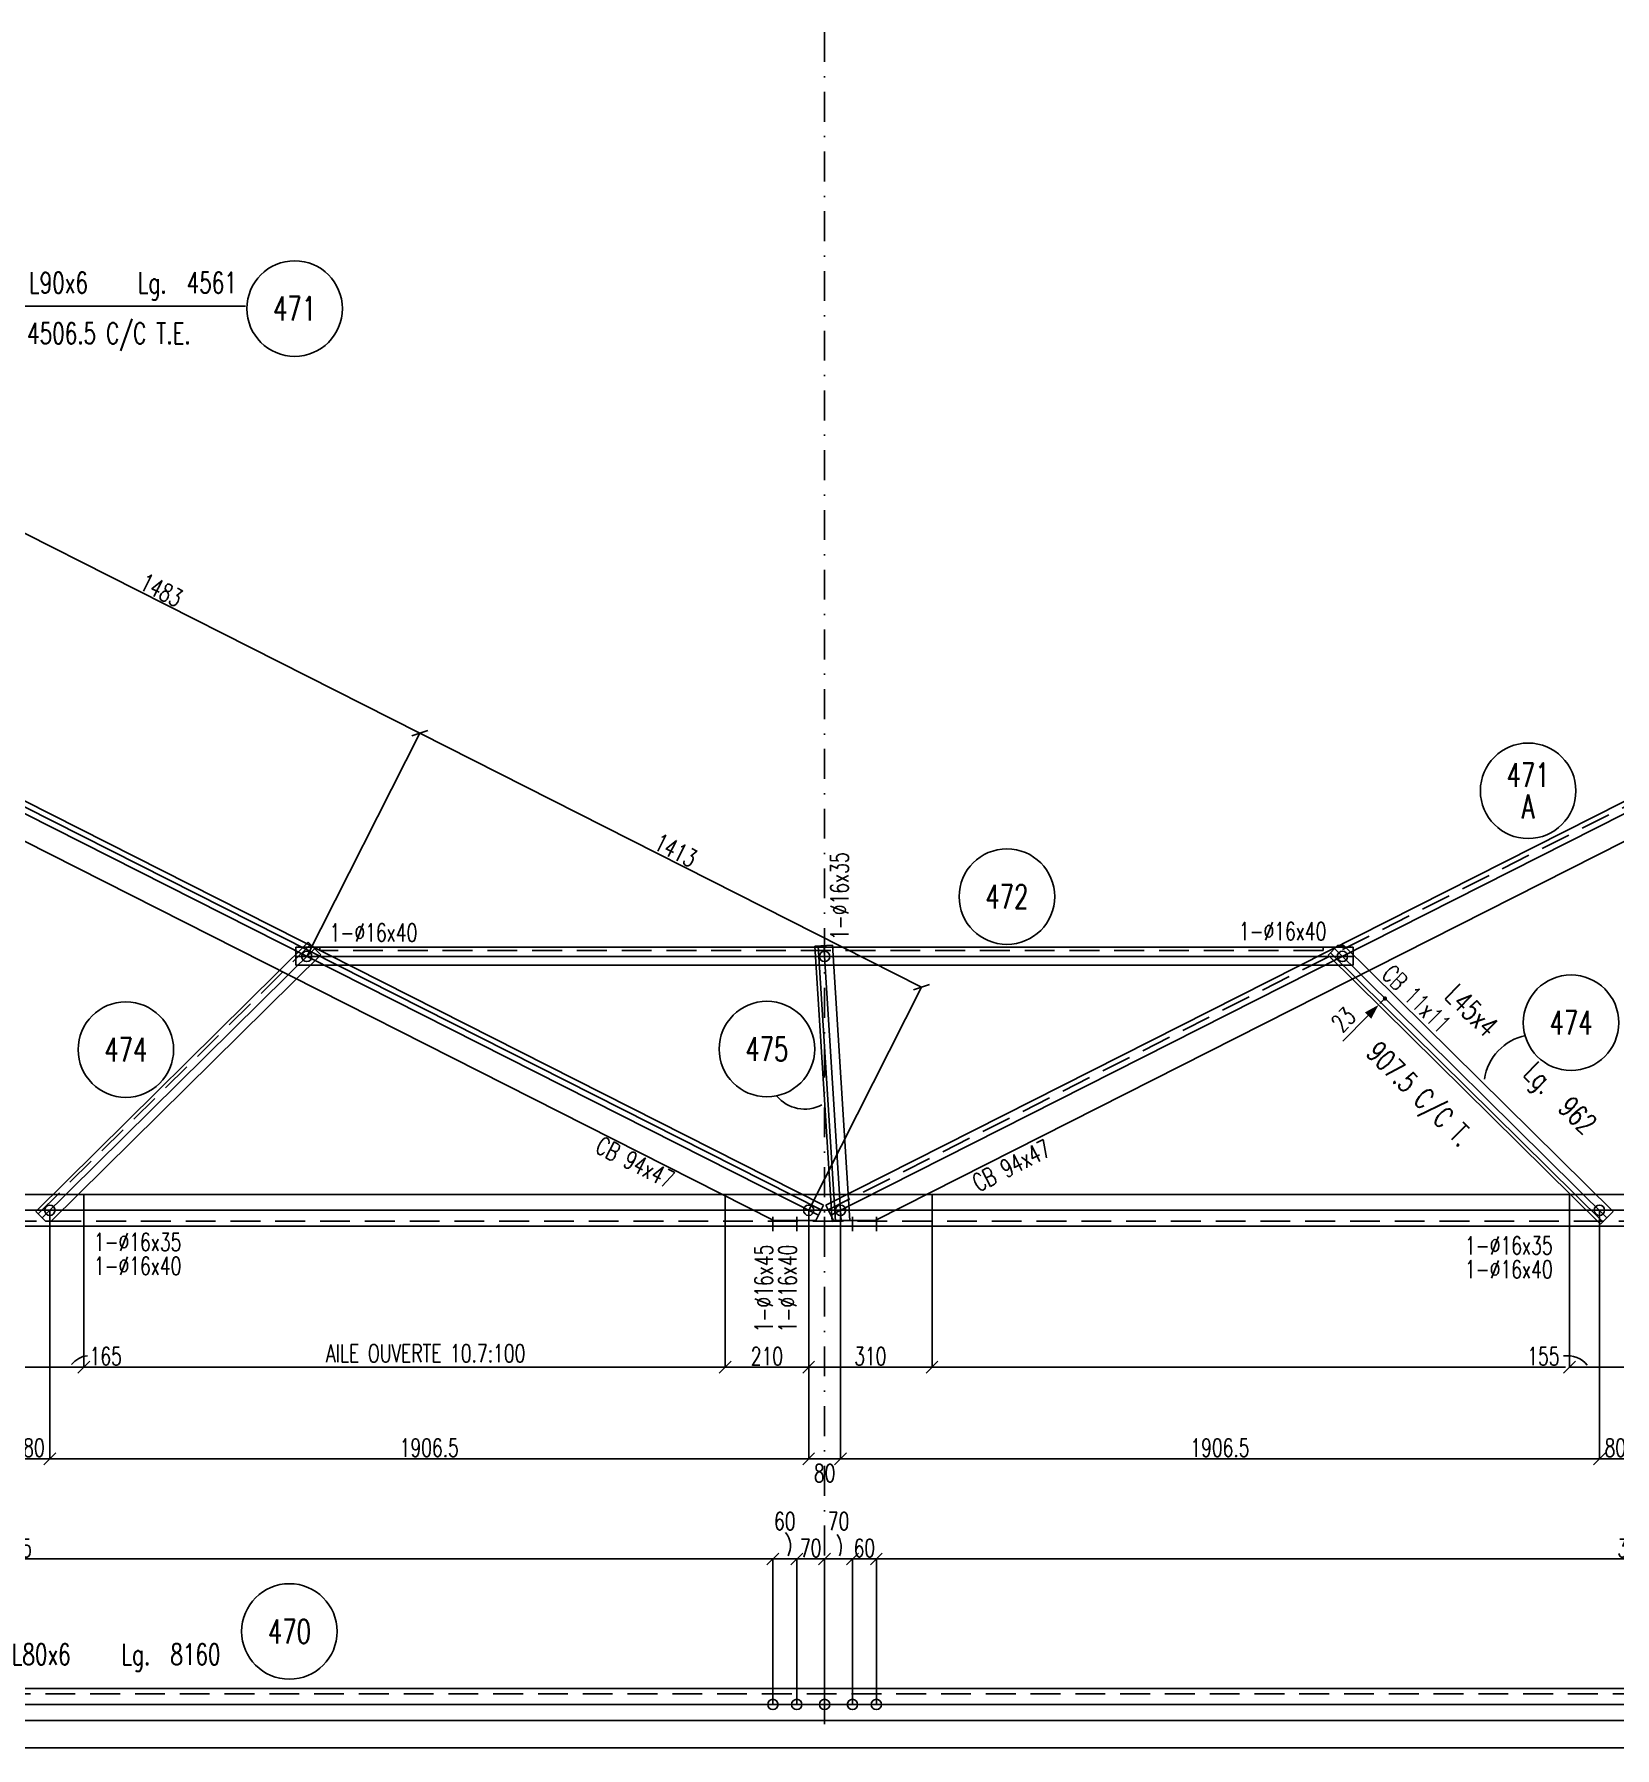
# Model space of a CAD drawing. Header units: feet. Extents: x 232669 to 244882, y -102166 to -93556.
# Drawn here: x 234920 to 238891, y -102166 to -97861 of the extents above; entities that cross this region are included whole.
import ezdxf
from ezdxf.enums import TextEntityAlignment as Align

# ---------------------------------------------------------------- set-up
doc = ezdxf.new("R2010")
doc.units = ezdxf.units.FT
doc.header["$LTSCALE"] = 150
doc.header["$MEASUREMENT"] = 0
doc.linetypes.add('DASHDOT', pattern=[1, 0.5, -0.25, 0, -0.25])
doc.linetypes.add('DASHED', pattern=[0.75, 0.5, -0.25])
doc.layers.get('0').update_dxf_attribs({"linetype": 'CONTINUOUS'})
for name, color, linetype in [('ASSI', 6, 'CONTINUOUS'), ('BOLLINI_1', 7, 'CONTINUOUS'), ('BOLLINI_5', 7, 'CONTINUOUS'), ('FORI', 2, 'CONTINUOUS'), ('LINEA_ANG', 2, 'CONTINUOUS'), ('LS', 7, 'CONTINUOUS'), ('MZ', 6, 'DASHDOT'), ('QT_MAL', 7, 'CONTINUOUS'), ('QT_MPR', 7, 'CONTINUOUS'), ('TRAT-Y', 7, 'DASHED')]:
    doc.layers.add(name, color=color, linetype=linetype)
doc.styles.add('QUOTE', font='ROMANS8.SHX', dxfattribs={"width": 0.7})
doc.styles.add('RQL', font='ROMANS8.SHX', dxfattribs={"width": 0.7})
doc.styles.add('RS', font='ROMANS8.shx', dxfattribs={"width": 0.7})
doc.styles.get("Standard").update_dxf_attribs({"font": 'ROMANS8.SHX', "width": 0.7})
doc.dimstyles.new('FRECCE1', dxfattribs={"dimtxt": 45, "dimasz": 5, "dimexe": 0, "dimexo": 0, "dimgap": 1, "dimtad": 1, "dimzin": 0, "dimdsep": 46, "dimtxsty": 'RS', "dimblk1": 'QUOTP', "dimblk2": 'QUOTF', "dimsah": 1, "dimcen": 0, "dimclrd": 2, "dimclre": 2, "dimclrt": 7, "dimadec": 0, "dimazin": 0, "dimtfac": 1, "dimtix": 1, "dimtmove": 2, "dimatfit": 3, "dimldrblk": 'QUOTP', "dimfxl": 1, "dimtolj": 1, "dimtzin": 0, "dimarcsym": 0})
doc.dimstyles.new('TRATTO', dxfattribs={"dimscale": 0, "dimtxt": 45, "dimasz": 30, "dimexe": 0, "dimexo": 0, "dimgap": 5, "dimtad": 1, "dimrnd": 0.5, "dimdsep": 46, "dimtxsty": 'RS', "dimblk1": 'OBLIQUE', "dimblk2": 'OBLIQUE', "dimsah": 1, "dimcen": 0.09, "dimclrd": 2, "dimclre": 2, "dimclrt": 7, "dimadec": 0, "dimazin": 0, "dimtfac": 1, "dimtix": 1, "dimtmove": 2, "dimatfit": 3, "dimfxl": 1, "dimtolj": 1, "dimtzin": 0, "dimarcsym": 0})

# ---------------------------------------------------------------- blocks, each defined once
blk = doc.blocks.new('ASSE98')
blk.add_line((0, 0), (1, 0))
at = {"color": 7, "style": 'QUOTE', "width": 0.5, "flags": 1}
for tag, p in [('TI', (1.38308, 6.82731)), ('DI_S', (1.38308, 6.42178)), ('D_S', (1.38308, 6.02092)), ('E_S', (1.38308, 5.68065)), ('NFORI', (1.36454, 5.29792)), ('ALAR', (1.36349, 4.93246)), ('FAM', (1.3775, 4.54645)), ('ALA', (1.38308, 4.19257)), ('DISP2', (1.38308, 3.84971)), ('DISP1', (1.38308, 3.50686)), ('PINZAF', (1.38308, 3.164)), ('PINZAI', (1.38308, 2.82114)), ('TRP', (1.38308, 2.47829)), ('NP', (1.38308, 2.13543)), ('SV', (1.38308, 1.79257)), ('PESO', (1.38308, 1.44971)), ('QUA', (1.38308, 1.10686)), ('LUN', (1.38308, 0.764)), ('PROF', (1.38308, 0.42114)), ('POS', (1.38308, 0.07829))]:
    blk.add_attdef(tag, p, '', height=0.2, dxfattribs=at)
at = {"color": 7, "flags": 1}
for tag, p in [('LAV1', (3.07431, 6.82847)), ('LAV2', (3.07431, 6.49513)), ('LAV3', (3.07431, 6.1618)), ('LAV4', (3.07431, 5.82847)), ('LAV5', (3.07431, 5.49513)), ('LAV6', (3.07431, 5.1618)), ('LAV7', (3.07431, 4.82847)), ('LAV8', (3.07431, 4.49513)), ('LAV9', (3.07431, 4.1618)), ('LAV10', (3.07431, 3.82847))]:
    blk.add_attdef(tag, p, '', height=0.2, dxfattribs=at)
blk = doc.blocks.new('16')
blk.add_circle((0, 0), 1)
blk = doc.blocks.new('_OBLIQUE')
at = {"color": 0, "linetype": 'ByBlock'}
blk.add_line((-0.5, -0.5), (0.5, 0.5), dxfattribs=at)
blk = doc.blocks.new('*D47')
at = {"layer": 'QT_MPR', "color": 2, "lineweight": -2, "transparency": 16777216}
for p, q in [((235604.9, -100178), (235888.6, -99617.1)), ((237149.5, -100255.1), (235888.6, -99617.1)), ((236865.7, -100815.9), (237149.5, -100255.1))]:
    blk.add_line(p, q, dxfattribs=at)
at = {"layer": 'QT_MPR', "color": 2, "lineweight": -2, "transparency": 16777216, "xscale": 30, "yscale": 30, "zscale": 30}
for p, rotation in [((235888.6, -99617.1), 153.1612435755118), ((237149.5, -100255.1), 333.1612435755118)]:
    blk.add_blockref('_OBLIQUE', p, dxfattribs=dict(at, rotation=rotation))
at = {"layer": 'QT_MPR', "color": 7, "transparency": 16777216, "insert": (236531.5, -99911.5), "char_height": 45, "attachment_point": 5, "rotation": 333.1612, "style": 'RS'}
blk.add_mtext('\\A1;1413', dxfattribs=at)
blk = doc.blocks.new('*D48')
at = {"layer": 'QT_MPR', "color": 2, "lineweight": -2, "transparency": 16777216}
for p, q in [((234281.5, -99508.4), (234565.3, -98947.5)), ((235888.6, -99617.1), (234565.3, -98947.5)), ((235604.9, -100178), (235888.6, -99617.1))]:
    blk.add_line(p, q, dxfattribs=at)
at = {"layer": 'QT_MPR', "color": 2, "lineweight": -2, "transparency": 16777216, "xscale": 30, "yscale": 30, "zscale": 30}
for p, rotation in [((234565.3, -98947.5), 153.1612435755118), ((235888.6, -99617.1), 333.1612435755118)]:
    blk.add_blockref('_OBLIQUE', p, dxfattribs=dict(at, rotation=rotation))
at = {"layer": 'QT_MPR', "color": 7, "transparency": 16777216, "insert": (235239.4, -99257.8), "char_height": 45, "attachment_point": 5, "rotation": 333.1612, "style": 'RS'}
blk.add_mtext('\\A1;1483', dxfattribs=at)
blk = doc.blocks.new('xxx')
blk.add_circle((0, 0), 8)
at = {"color": 3, "style": 'RQL', "width": 0.7}
blk.add_attdef('POS', text='', height=4, dxfattribs=at).set_placement((0, 0), align=Align.MIDDLE)
at = {"style": 'RQL', "width": 0.7, "flags": 1}
for tag, p in [('POS1', (-0.39, -5.42)), ('TIPO', (-0.39, -8.66))]:
    blk.add_attdef(tag, p, '', height=2, dxfattribs=at)
blk = doc.blocks.new('*D14')
at = {"layer": 'QT_MPR', "color": 2, "lineweight": -2, "transparency": 16777216}
for p, q in [((234879.2, -100815.9), (234879.2, -101440)), ((234959.2, -100815.9), (234959.2, -101440)), ((234879.2, -101440), (234959.2, -101440))]:
    blk.add_line(p, q, dxfattribs=at)
at = {"layer": 'QT_MPR', "color": 2, "lineweight": -2, "transparency": 16777216, "xscale": 30, "yscale": 30, "zscale": 30, "rotation": 180}
blk.add_blockref('_OBLIQUE', (234879.2, -101440), dxfattribs=at)
at = {"layer": 'QT_MPR', "color": 2, "lineweight": -2, "transparency": 16777216, "xscale": 30, "yscale": 30, "zscale": 30}
blk.add_blockref('_OBLIQUE', (234959.2, -101440), dxfattribs=at)
at = {"layer": 'QT_MPR', "color": 7, "transparency": 16777216, "insert": (234919.2, -101412.5), "char_height": 45, "attachment_point": 5, "style": 'RS'}
blk.add_mtext('\\A1;80', dxfattribs=at)
blk = doc.blocks.new('*D20')
at = {"layer": 'QT_MPR', "color": 2, "lineweight": -2, "transparency": 16777216}
for p, q in [((234959.2, -100815.9), (234959.2, -101440)), ((236865.7, -100815.9), (236865.7, -101440)), ((234959.2, -101440), (236865.7, -101440))]:
    blk.add_line(p, q, dxfattribs=at)
at = {"layer": 'QT_MPR', "color": 2, "lineweight": -2, "transparency": 16777216, "xscale": 30, "yscale": 30, "zscale": 30, "rotation": 180}
blk.add_blockref('_OBLIQUE', (234959.2, -101440), dxfattribs=at)
at = {"layer": 'QT_MPR', "color": 2, "lineweight": -2, "transparency": 16777216, "xscale": 30, "yscale": 30, "zscale": 30}
blk.add_blockref('_OBLIQUE', (236865.7, -101440), dxfattribs=at)
at = {"layer": 'QT_MPR', "color": 7, "transparency": 16777216, "insert": (235912.4, -101412.5), "char_height": 45, "attachment_point": 5, "style": 'RS'}
blk.add_mtext('\\A1;1906.5', dxfattribs=at)
blk = doc.blocks.new('*D25')
at = {"layer": 'QT_MPR', "color": 2, "lineweight": -2, "transparency": 16777216}
for p, q in [((236865.7, -100815.9), (236865.7, -101440)), ((236945.7, -100815.9), (236945.7, -101440)), ((236865.7, -101440), (236945.7, -101440))]:
    blk.add_line(p, q, dxfattribs=at)
at = {"layer": 'QT_MPR', "color": 2, "lineweight": -2, "transparency": 16777216, "xscale": 30, "yscale": 30, "zscale": 30, "rotation": 180}
blk.add_blockref('_OBLIQUE', (236865.7, -101440), dxfattribs=at)
at = {"layer": 'QT_MPR', "color": 2, "lineweight": -2, "transparency": 16777216, "xscale": 30, "yscale": 30, "zscale": 30}
blk.add_blockref('_OBLIQUE', (236945.7, -101440), dxfattribs=at)
at = {"layer": 'QT_MPR', "color": 7, "transparency": 16777216, "insert": (236905.7, -101476.2), "char_height": 45, "attachment_point": 5, "style": 'RS'}
blk.add_mtext('\\A1;80', dxfattribs=at)
blk = doc.blocks.new('*D30')
at = {"layer": 'QT_MPR', "color": 2, "lineweight": -2, "transparency": 16777216}
for p, q in [((236945.7, -100815.9), (236945.7, -101440)), ((238852.2, -100815.9), (238852.2, -101440)), ((236945.7, -101440), (238852.2, -101440))]:
    blk.add_line(p, q, dxfattribs=at)
at = {"layer": 'QT_MPR', "color": 2, "lineweight": -2, "transparency": 16777216, "xscale": 30, "yscale": 30, "zscale": 30, "rotation": 180}
blk.add_blockref('_OBLIQUE', (236945.7, -101440), dxfattribs=at)
at = {"layer": 'QT_MPR', "color": 2, "lineweight": -2, "transparency": 16777216, "xscale": 30, "yscale": 30, "zscale": 30}
blk.add_blockref('_OBLIQUE', (238852.2, -101440), dxfattribs=at)
at = {"layer": 'QT_MPR', "color": 7, "transparency": 16777216, "insert": (237898.9, -101412.5), "char_height": 45, "attachment_point": 5, "style": 'RS'}
blk.add_mtext('\\A1;1906.5', dxfattribs=at)
blk = doc.blocks.new('*D15')
at = {"layer": 'QT_MPR', "color": 2, "lineweight": -2, "transparency": 16777216}
for p, q in [((238852.2, -100815.9), (238852.2, -101440)), ((238932.2, -100815.9), (238932.2, -101440)), ((238852.2, -101440), (238932.2, -101440))]:
    blk.add_line(p, q, dxfattribs=at)
at = {"layer": 'QT_MPR', "color": 2, "lineweight": -2, "transparency": 16777216, "xscale": 30, "yscale": 30, "zscale": 30, "rotation": 180}
blk.add_blockref('_OBLIQUE', (238852.2, -101440), dxfattribs=at)
at = {"layer": 'QT_MPR', "color": 2, "lineweight": -2, "transparency": 16777216, "xscale": 30, "yscale": 30, "zscale": 30}
blk.add_blockref('_OBLIQUE', (238932.2, -101440), dxfattribs=at)
at = {"layer": 'QT_MPR', "color": 7, "transparency": 16777216, "insert": (238892.2, -101412.5), "char_height": 45, "attachment_point": 5, "style": 'RS'}
blk.add_mtext('\\A1;80', dxfattribs=at)
blk = doc.blocks.new('*D59')
at = {"layer": 'LS', "color": 2, "lineweight": -2, "transparency": 16777216}
for p, q in [((235044.4, -100775.9), (235044.4, -101210.1)), ((234879.2, -100815.9), (234879.2, -101210.1)), ((234879.2, -101210.1), (235044.4, -101210.1))]:
    blk.add_line(p, q, dxfattribs=at)
at = {"layer": 'LS', "color": 2, "lineweight": -2, "transparency": 16777216, "xscale": 30, "yscale": 30, "zscale": 30, "rotation": 180}
blk.add_blockref('_OBLIQUE', (234879.2, -101210.1), dxfattribs=at)
at = {"layer": 'LS', "color": 2, "lineweight": -2, "transparency": 16777216, "xscale": 30, "yscale": 30, "zscale": 30}
blk.add_blockref('_OBLIQUE', (235044.4, -101210.1), dxfattribs=at)
at = {"layer": 'LS', "color": 7, "transparency": 16777216, "insert": (235099.6, -101182.6), "char_height": 45, "attachment_point": 5, "style": 'RS'}
blk.add_mtext('\\A1;165', dxfattribs=at)
blk = doc.blocks.new('*D32')
at = {"layer": 'QT_MPR', "color": 2, "lineweight": -2, "transparency": 16777216}
for p, q in [((232904, -102047.5), (232904, -101692)), ((232904, -101692), (236775.7, -101692)), ((236775.7, -102057.5), (236775.7, -101692))]:
    blk.add_line(p, q, dxfattribs=at)
at = {"layer": 'QT_MPR', "color": 2, "lineweight": -2, "transparency": 16777216, "xscale": 30, "yscale": 30, "zscale": 30, "rotation": 180}
blk.add_blockref('_OBLIQUE', (232904, -101692), dxfattribs=at)
at = {"layer": 'QT_MPR', "color": 2, "lineweight": -2, "transparency": 16777216, "xscale": 30, "yscale": 30, "zscale": 30}
blk.add_blockref('_OBLIQUE', (236775.7, -101692), dxfattribs=at)
at = {"layer": 'QT_MPR', "color": 7, "transparency": 16777216, "insert": (234839.9, -101664.5), "char_height": 45, "attachment_point": 5, "style": 'RS'}
blk.add_mtext('\\A1;3871.5', dxfattribs=at)
blk = doc.blocks.new('*D16')
at = {"layer": 'QT_MPR', "color": 2, "lineweight": -2, "transparency": 16777216}
for p, q in [((236775.7, -102057.5), (236775.7, -101692)), ((236775.7, -101692), (236835.7, -101692)), ((236835.7, -102057.5), (236835.7, -101692))]:
    blk.add_line(p, q, dxfattribs=at)
at = {"layer": 'QT_MPR', "color": 2, "lineweight": -2, "transparency": 16777216, "xscale": 30, "yscale": 30, "zscale": 30, "rotation": 180}
blk.add_blockref('_OBLIQUE', (236775.7, -101692), dxfattribs=at)
at = {"layer": 'QT_MPR', "color": 2, "lineweight": -2, "transparency": 16777216, "xscale": 30, "yscale": 30, "zscale": 30}
blk.add_blockref('_OBLIQUE', (236835.7, -101692), dxfattribs=at)
at = {"layer": 'QT_MPR', "color": 7, "transparency": 16777216, "insert": (236805.7, -101597), "char_height": 45, "attachment_point": 5, "style": 'RS'}
blk.add_mtext('\\A1;60', dxfattribs=at)
blk = doc.blocks.new('*D22')
at = {"layer": 'QT_MPR', "color": 2, "lineweight": -2, "transparency": 16777216}
for p, q in [((236835.7, -102057.5), (236835.7, -101692)), ((236835.7, -101692), (236905.7, -101692)), ((236905.7, -102057.5), (236905.7, -101692))]:
    blk.add_line(p, q, dxfattribs=at)
at = {"layer": 'QT_MPR', "color": 2, "lineweight": -2, "transparency": 16777216, "xscale": 30, "yscale": 30, "zscale": 30, "rotation": 180}
blk.add_blockref('_OBLIQUE', (236835.7, -101692), dxfattribs=at)
at = {"layer": 'QT_MPR', "color": 2, "lineweight": -2, "transparency": 16777216, "xscale": 30, "yscale": 30, "zscale": 30}
blk.add_blockref('_OBLIQUE', (236905.7, -101692), dxfattribs=at)
at = {"layer": 'QT_MPR', "color": 7, "transparency": 16777216, "insert": (236870.7, -101664.5), "char_height": 45, "attachment_point": 5, "style": 'RS'}
blk.add_mtext('\\A1;70', dxfattribs=at)
blk = doc.blocks.new('*D28')
at = {"layer": 'QT_MPR', "color": 2, "lineweight": -2, "transparency": 16777216}
for p, q in [((236905.7, -102057.5), (236905.7, -101692)), ((236905.7, -101692), (236975.7, -101692)), ((236975.7, -102057.5), (236975.7, -101692))]:
    blk.add_line(p, q, dxfattribs=at)
at = {"layer": 'QT_MPR', "color": 2, "lineweight": -2, "transparency": 16777216, "xscale": 30, "yscale": 30, "zscale": 30, "rotation": 180}
blk.add_blockref('_OBLIQUE', (236905.7, -101692), dxfattribs=at)
at = {"layer": 'QT_MPR', "color": 2, "lineweight": -2, "transparency": 16777216, "xscale": 30, "yscale": 30, "zscale": 30}
blk.add_blockref('_OBLIQUE', (236975.7, -101692), dxfattribs=at)
at = {"layer": 'QT_MPR', "color": 7, "transparency": 16777216, "insert": (236940.7, -101597), "char_height": 45, "attachment_point": 5, "style": 'RS'}
blk.add_mtext('\\A1;70', dxfattribs=at)
blk = doc.blocks.new('*D33')
at = {"layer": 'QT_MPR', "color": 2, "lineweight": -2, "transparency": 16777216}
for p, q in [((236975.7, -102057.5), (236975.7, -101692)), ((236975.7, -101692), (237035.7, -101692)), ((237035.7, -102057.5), (237035.7, -101692))]:
    blk.add_line(p, q, dxfattribs=at)
at = {"layer": 'QT_MPR', "color": 2, "lineweight": -2, "transparency": 16777216, "xscale": 30, "yscale": 30, "zscale": 30, "rotation": 180}
blk.add_blockref('_OBLIQUE', (236975.7, -101692), dxfattribs=at)
at = {"layer": 'QT_MPR', "color": 2, "lineweight": -2, "transparency": 16777216, "xscale": 30, "yscale": 30, "zscale": 30}
blk.add_blockref('_OBLIQUE', (237035.7, -101692), dxfattribs=at)
at = {"layer": 'QT_MPR', "color": 7, "transparency": 16777216, "insert": (237005.7, -101664.5), "char_height": 45, "attachment_point": 5, "style": 'RS'}
blk.add_mtext('\\A1;60', dxfattribs=at)
blk = doc.blocks.new('*D17')
at = {"layer": 'QT_MPR', "color": 2, "lineweight": -2, "transparency": 16777216}
for p, q in [((237035.7, -102057.5), (237035.7, -101692)), ((237035.7, -101692), (240907.3, -101692)), ((240907.3, -102047.5), (240907.3, -101692))]:
    blk.add_line(p, q, dxfattribs=at)
at = {"layer": 'QT_MPR', "color": 2, "lineweight": -2, "transparency": 16777216, "xscale": 30, "yscale": 30, "zscale": 30, "rotation": 180}
blk.add_blockref('_OBLIQUE', (237035.7, -101692), dxfattribs=at)
at = {"layer": 'QT_MPR', "color": 2, "lineweight": -2, "transparency": 16777216, "xscale": 30, "yscale": 30, "zscale": 30}
blk.add_blockref('_OBLIQUE', (240907.3, -101692), dxfattribs=at)
at = {"layer": 'QT_MPR', "color": 7, "transparency": 16777216, "insert": (238971.5, -101664.5), "char_height": 45, "attachment_point": 5, "style": 'RS'}
blk.add_mtext('\\A1;3871.5', dxfattribs=at)
blk = doc.blocks.new('*D60')
at = {"layer": 'LS', "color": 2, "lineweight": -2, "transparency": 16777216}
for p, q in [((237175.6, -100775.9), (237175.6, -101210.1)), ((236865.7, -100815.9), (236865.7, -101210.1)), ((236865.7, -101210.1), (237175.6, -101210.1))]:
    blk.add_line(p, q, dxfattribs=at)
at = {"layer": 'LS', "color": 2, "lineweight": -2, "transparency": 16777216, "xscale": 30, "yscale": 30, "zscale": 30, "rotation": 180}
blk.add_blockref('_OBLIQUE', (236865.7, -101210.1), dxfattribs=at)
at = {"layer": 'LS', "color": 2, "lineweight": -2, "transparency": 16777216, "xscale": 30, "yscale": 30, "zscale": 30}
blk.add_blockref('_OBLIQUE', (237175.6, -101210.1), dxfattribs=at)
at = {"layer": 'LS', "color": 7, "transparency": 16777216, "insert": (237020.6, -101182.6), "char_height": 45, "attachment_point": 5, "style": 'RS'}
blk.add_mtext('\\A1;310', dxfattribs=at)
blk = doc.blocks.new('*D62')
at = {"layer": 'LS', "color": 2, "lineweight": -2, "transparency": 16777216}
for p, q in [((238777, -100775.9), (238777, -101210.1)), ((238932.2, -100815.9), (238932.2, -101210.1)), ((238932.2, -101210.1), (238777, -101210.1))]:
    blk.add_line(p, q, dxfattribs=at)
at = {"layer": 'LS', "color": 2, "lineweight": -2, "transparency": 16777216, "xscale": 30, "yscale": 30, "zscale": 30, "rotation": 180}
blk.add_blockref('_OBLIQUE', (238777, -101210.1), dxfattribs=at)
at = {"layer": 'LS', "color": 2, "lineweight": -2, "transparency": 16777216, "xscale": 30, "yscale": 30, "zscale": 30}
blk.add_blockref('_OBLIQUE', (238932.2, -101210.1), dxfattribs=at)
at = {"layer": 'LS', "color": 7, "transparency": 16777216, "insert": (238711.7, -101182.6), "char_height": 45, "attachment_point": 5, "style": 'RS'}
blk.add_mtext('\\A1;155', dxfattribs=at)
blk = doc.blocks.new('*D64')
at = {"layer": 'LS', "color": 2, "lineweight": -2, "transparency": 16777216}
for p, q in [((236655.8, -100775.9), (236655.8, -101210.1)), ((236865.7, -100815.9), (236865.7, -101210.1)), ((236865.7, -101210.1), (236655.8, -101210.1))]:
    blk.add_line(p, q, dxfattribs=at)
at = {"layer": 'LS', "color": 2, "lineweight": -2, "transparency": 16777216, "xscale": 30, "yscale": 30, "zscale": 30, "rotation": 180}
blk.add_blockref('_OBLIQUE', (236655.8, -101210.1), dxfattribs=at)
at = {"layer": 'LS', "color": 2, "lineweight": -2, "transparency": 16777216, "xscale": 30, "yscale": 30, "zscale": 30}
blk.add_blockref('_OBLIQUE', (236865.7, -101210.1), dxfattribs=at)
at = {"layer": 'LS', "color": 7, "transparency": 16777216, "insert": (236760.7, -101182.6), "char_height": 45, "attachment_point": 5, "style": 'RS'}
blk.add_mtext('\\A1;210', dxfattribs=at)
blk = doc.blocks.new('QUOTP')
at = {"layer": 'ASSI', "color": 2}
blk.add_lwpolyline([(-0.53, 0, 1.07, 1.07, 1), (0.53, 0, 1.07, 1.07, 1)], format="xyseb", close=True, dxfattribs=at)
blk = doc.blocks.new('QUOTF')
at = {"layer": 'LS', "color": 2}
blk.add_line((7.5, 0), (25.5, 0), dxfattribs=at)
blk.add_solid([(7.5, 2.25), (0, 0), (7.5, -2.25)], dxfattribs=at)
blk = doc.blocks.new('*D66')
at = {"layer": 'QT_MAL', "color": 2, "lineweight": -2, "transparency": 16777216}
for p, q in [((238297.4, -100300), (238297.4, -100300)), ((238310, -100287.2), (238300.9, -100296.5))]:
    blk.add_line(p, q, dxfattribs=at)
at = {"layer": 'QT_MAL', "color": 2, "lineweight": -2, "transparency": 16777216, "xscale": 5, "yscale": 5, "zscale": 5}
for name, p, rotation in [('QUOTF', (238297.4, -100300), 225.3428909411037), ('QUOTP', (238313.5, -100283.7), 45.34289094110378)]:
    blk.add_blockref(name, p, dxfattribs=dict(at, rotation=rotation))
at = {"layer": 'QT_MAL', "color": 7, "transparency": 16777216, "insert": (238209.1, -100336.8), "char_height": 45, "attachment_point": 5, "rotation": 45.3429, "style": 'RS'}
blk.add_mtext('\\A1;23', dxfattribs=at)
blk = doc.blocks.new('YYY')
blk.add_circle((0, 0), 8)
at = {"color": 3, "style": 'RQL', "width": 0.7}
for tag, p in [('POS3', (0, 0.65)), ('POS2', (0, -4.63))]:
    blk.add_attdef(tag, text='', height=4, dxfattribs=at).set_placement(p, align=Align.CENTER)
at = {"style": 'RQL', "width": 0.7, "flags": 1}
blk.add_attdef('TIPO', text='', height=3, dxfattribs=at).set_placement((0, 0), align=Align.MIDDLE_CENTER)
blk = doc.blocks.new('bull')
at = {"style": 'RS', "width": 0.7, "flags": 1}
for tag, p in [('NN', (-12.25, 0)), ('DIAMETRO', (0, -4.86)), ('SERRAGGIO', (0, -9.71)), ('LUNGHEZZA', (0, -14.57)), ('NB', (0, -19.43)), ('TIPO', (0, -24.12)), ('EL', (-0.14, -29))]:
    blk.add_attdef(tag, p, '', height=3, dxfattribs=at)
at = {"style": 'RS', "width": 0.7}
blk.add_attdef('BULLONE', (0, 0), '', height=3, dxfattribs=at)

msp = doc.modelspace()

# ---------------------------------------------------------------- linework, layer by layer
at = {"layer": 'LINEA_ANG'}
for p, q in [((232827.266, -98755.72), (236896.958, -100814.926)), ((232833.135, -98744.121), (236902.827, -100803.326)), ((240978.243, -98744.121), (236908.551, -100803.326)), ((236778.319, -100841.192), (232792.502, -98824.426)), ((237033.058, -100841.192), (240992.107, -98837.97)), ((234923.834, -100818.532), (235608.13, -100142.378)), ((235639.758, -100174.388), (234962.576, -100843.513)), ((238233.525, -100154.95), (235577.525, -100154.95)), ((235577.525, -100154.95), (235577.525, -100199.95)), ((235608.13, -100142.378), (235639.758, -100174.388)), ((235637.525, -100154.95), (235637.525, -100163.45)), ((236925.956, -100149.626), (236881.044, -100152.442)), ((236881.044, -100152.442), (236924.41, -100844.084)), ((236889.528, -100151.911), (236932.893, -100843.552)), ((236969.322, -100841.268), (236925.956, -100149.626)), ((238158.525, -100163.45), (238158.525, -100154.95)), ((238194.576, -100150.68), (238170.679, -100174.865)), ((238170.679, -100174.865), (238854.975, -100851.019)), ((238176.653, -100168.819), (238860.949, -100844.973)), ((238210.133, -100150.587), (238194.576, -100150.68)), ((238886.603, -100819.009), (238210.133, -100150.587)), ((238233.525, -100199.95), (238233.525, -100154.95)), ((235577.525, -100199.95), (238233.525, -100199.95)), ((240918.742, -100775.915), (232892.742, -100775.915)), ((234948.434, -100843.428), (234923.834, -100818.532)), ((236902.827, -100803.326), (236883.413, -100841.694)), ((236908.551, -100803.326), (236927.964, -100841.694)), ((238854.975, -100851.019), (238886.603, -100819.009)), ((232825.742, -100855.915), (240985.742, -100855.915)), ((234962.576, -100843.513), (234948.434, -100843.428)), ((236778.319, -100841.192), (236883.413, -100841.694)), ((236924.41, -100844.084), (236969.322, -100841.268)), ((237033.058, -100841.192), (236927.964, -100841.694)), ((240985.742, -102017.508), (232825.742, -102017.508)), ((232825.742, -102097.508), (240985.742, -102097.508))]:
    msp.add_line(p, q, dxfattribs=at)
at = {"layer": 'LS', "color": 6}
for p, q in [((235450.929, -98544.308), (234818.069, -98544.308)), ((234387.64, -100815.915), (240877.316, -100815.915)), ((232852.723, -102057.508), (240958.654, -102057.508))]:
    msp.add_line(p, q, dxfattribs=at)
at = {"layer": 'LS'}
for p, q in [((236775.689, -100868.588), (236775.689, -100832.314)), ((236835.689, -100868.588), (236835.689, -100832.314)), ((236905.689, -100868.588), (236905.689, -100832.314)), ((236975.689, -100868.588), (236975.689, -100832.314)), ((237035.689, -100868.588), (237035.689, -100832.314))]:
    msp.add_line(p, q, dxfattribs=at)
at = {"layer": 'LS', "color": 2}
for p, q in [((235044.411, -101210.124), (236865.689, -101210.124)), ((237175.568, -101210.124), (238766.967, -101210.124))]:
    msp.add_line(p, q, dxfattribs=at)
at = {"layer": 'LS', "color": 8}
msp.add_lwpolyline([(232717.065, -93556.186), (232717.065, -102166.186), (242257.065, -102166.186), (242257.065, -100966.186), (244882.065, -100966.186), (244882.065, -93556.186), (232717.065, -93556.186)], close=True, dxfattribs=at)
at = {"layer": 'LS', "color": 6}
for centre, radius, start, end in [((238693.338, -100505.525), 131.308, 101.40475, 171.654012), ((236855.947, -100468.592), 92.956, 220.083298, 297.632652), ((235057.822, -101236.143), 54.683, 93.824392, 143.365133), ((238772.086, -101244.76), 63.514, 38.374804, 98.707709), ((236768.63, -101658.874), 51.541, 331.153281, 40.424897), ((236893.059, -101662.433), 54.415, 336.653654, 35.487177)]:
    msp.add_arc(centre, radius, start, end, dxfattribs=at)
at = {"layer": 'MZ'}
msp.add_line((236905.689, -93652.892), (236905.689, -102106.567), dxfattribs=at)
at = {"layer": 'TRAT-Y'}
for p, q in [((240984.112, -98755.72), (236914.42, -100814.926)), ((234929.809, -100824.578), (235614.104, -100148.425)), ((238158.525, -100163.45), (235637.525, -100163.45)), ((232825.742, -100842.915), (240985.742, -100842.915)), ((240985.742, -102030.508), (232825.742, -102030.508))]:
    msp.add_line(p, q, dxfattribs=at)

# ---------------------------------------------------------------- block references
at = {"layer": 'ASSI'}
ref = msp.add_blockref('ASSE98', (236890.185, -100828.31), dxfattribs=dict(at, xscale=4560.999999999999, zscale=4560.999999999999, rotation=153.1612435755117))
ref.add_attrib('PROF', 'L90x6', (234906.776, -98511.663), dxfattribs={"layer": '0', "color": 2, "height": 52.5, "style": 'QUOTE', "width": 0.7})
ref.add_attrib('LUN', '4561', (235303.026, -98511.663), dxfattribs={"layer": '0', "color": 2, "height": 52.5, "style": 'QUOTE', "width": 0.7})
ref.add_attrib('PESO', '4506.5 C/C T.E.', (234902.106, -98638.805), dxfattribs={"layer": '0', "color": 2, "height": 52.5, "style": 'QUOTE', "width": 0.7})
ref.add_attrib('SV', 'Lg.', (235179.926, -98511.663), dxfattribs={"layer": '0', "color": 2, "height": 52.5, "style": 'QUOTE', "width": 0.7})
ref.add_attrib('LAV1', 'CB 94x47', (236326.195, -100668.817), dxfattribs={"layer": '0', "color": 7, "height": 45, "rotation": 333.161244, "width": 0.7})
ref = msp.add_blockref('ASSE98', (240990.884, -98769.104), dxfattribs=dict(at, xscale=4560.999999999999, zscale=4560.999999999999, rotation=206.8387564244885))
ref.add_attrib('LAV1', 'CB 30x55', (240700.936, -99052.415), dxfattribs={"layer": '0', "color": 7, "height": 45, "rotation": 26.838756, "width": 0.7})
ref.add_attrib('LAV2', 'CB 94x47', (237292, -100771), dxfattribs={"layer": '0', "color": 7, "height": 45, "rotation": 26.838756, "width": 0.7})
at = {"layer": 'ASSI', "xscale": 962, "rotation": 224.6571090588966}
msp.add_blockref('ASSE98', (235624.295, -100158.739), dxfattribs=at)
at = {"layer": 'ASSI'}
for p, xscale, zscale, rotation in [((236903.999, -100151.003), 692.9999999999999, 692.9999999999999, 273.5877128919499), ((238233.525, -100177.95), 2656.000000000001, 2656.000000000001, 180.0000000000003)]:
    msp.add_blockref('ASSE98', p, dxfattribs=dict(at, xscale=xscale, zscale=zscale, rotation=rotation))
ref = msp.add_blockref('ASSE98', (238186.845, -100158.505), dxfattribs=dict(at, xscale=961.9999999999999, rotation=315.3428909411037))
ref.add_attrib('PROF', 'L45x4', (238460.443, -100280.779), dxfattribs={"layer": '0', "color": 2, "height": 52.5, "rotation": 315.342891, "style": 'QUOTE', "width": 0.7})
ref.add_attrib('LUN', '962', (238745.791, -100562.732), dxfattribs={"layer": '0', "color": 2, "height": 52.5, "rotation": 315.342891, "style": 'QUOTE', "width": 0.7})
ref.add_attrib('PESO', '907.5 C/C T.', (238263.155, -100424.396), dxfattribs={"layer": '0', "color": 2, "height": 52.5, "rotation": 315.342891, "style": 'QUOTE', "width": 0.7})
ref.add_attrib('SV', 'Lg.', (238658.227, -100476.21), dxfattribs={"layer": '0', "color": 2, "height": 52.5, "rotation": 315.342891, "style": 'QUOTE', "width": 0.7})
ref.add_attrib('LAV1', 'CB 11x11', (238302.295, -100227.115), dxfattribs={"layer": '0', "color": 7, "height": 45, "rotation": 315.342891, "width": 0.7})
at = {"layer": 'ASSI', "xscale": 8160}
msp.add_blockref('ASSE98', (232825.742, -100855.915), dxfattribs=at)
at = {"layer": 'ASSI'}
ref = msp.add_blockref('ASSE98', (240985.742, -102017.508), dxfattribs=dict(at, xscale=8160, rotation=180))
ref.add_attrib('PROF', 'L80x6', (234863.492, -101957.508), dxfattribs={"layer": '0', "color": 2, "height": 52.5, "style": 'QUOTE', "width": 0.7})
ref.add_attrib('LUN', '8160', (235261.992, -101957.508), dxfattribs={"layer": '0', "color": 2, "height": 52.5, "style": 'QUOTE', "width": 0.7})
ref.add_attrib('SV', 'Lg.', (235138.892, -101957.508), dxfattribs={"layer": '0', "color": 2, "height": 52.5, "style": 'QUOTE', "width": 0.7})
at = {"layer": 'BOLLINI_1', "xscale": 14.99850000000172, "yscale": 14.99850000000172, "zscale": 14.99850000000172}
for p, values in [((235574.275, -98550.411), {'POS': '471'}), ((237363.733, -100027.84), {'POS': '472'}), ((238781.038, -100344.607), {'POS': '474'}), ((235150.228, -100412.19), {'POS': '474'}), ((236760.771, -100410.793), {'POS': '475'}), ((235561.04, -101874.01), {'POS': '470'})]:
    msp.add_blockref('xxx', p, dxfattribs=at).add_auto_attribs(values)
at = {"layer": 'BOLLINI_5'}
ref = msp.add_blockref('YYY', (238673.235, -99761.934), dxfattribs=dict(at, xscale=-14.99978124361964, yscale=14.99978124357598, zscale=14.99978124359379))
ref.add_attrib('POS3', '471', dxfattribs={"layer": '0', "color": 3, "height": 59.9991, "style": 'RQL', "width": 0.7}).set_placement((238673.235, -99752.23), align=Align.CENTER)
ref.add_attrib('POS2', 'A', dxfattribs={"layer": '0', "color": 3, "height": 59.999, "style": 'RQL', "width": 0.7}).set_placement((238673.235, -99831.39), align=Align.CENTER)
at = {"layer": 'FORI', "yscale": 13, "zscale": 13}
for p, xscale in [((235604.853, -100177.95), 13), ((236905.689, -100177.95), 13), ((238206.525, -100177.95), 13), ((236865.689, -100815.915), -13), ((236945.689, -100815.915), 13), ((236775.689, -102057.508), -13), ((236835.689, -102057.508), -13), ((236905.689, -102057.508), 13), ((236975.689, -102057.508), 13), ((237035.689, -102057.508), 13)]:
    msp.add_blockref('16', p, dxfattribs=dict(at, xscale=xscale))
for p, xscale, rotation in [((234959.206, -100815.915), -13, 358.5003673050003), ((238852.172, -100815.915), 13, 1.499632695000004)]:
    msp.add_blockref('16', p, dxfattribs=dict(at, xscale=xscale, rotation=rotation))
at = {"layer": 'LS', "color": 7, "xscale": 15, "yscale": 15, "zscale": 15, "rotation": 90}
for p, values in [((236965.836, -100136.576), {'BULLONE': '1-%%c16x35                '}), ((236775.251, -101122.482), {'BULLONE': '1-%%c16x45                '}), ((236835.251, -101122.482), {'BULLONE': '1-%%c16x40                '})]:
    msp.add_blockref('bull', p, dxfattribs=at).add_auto_attribs(values)
at = {"layer": 'LS', "color": 7, "xscale": 15, "yscale": 15, "zscale": 15}
for p, values in [((235662.456, -100140.712), {'BULLONE': '1-%%c16x40                '}), ((237946.293, -100137.281), {'BULLONE': '1-%%c16x40                '}), ((235069.675, -100918.106), {'BULLONE': '1-%%c16x35                '}), ((238514.745, -100926.771), {'BULLONE': '1-%%c16x35                '}), ((235069.675, -100978.106), {'BULLONE': '1-%%c16x40                '}), ((238514.745, -100986.771), {'BULLONE': '1-%%c16x40                '})]:
    msp.add_blockref('bull', p, dxfattribs=at).add_auto_attribs(values)

# ---------------------------------------------------------------- texts
at = {"layer": 'LS', "color": 7, "style": 'RS', "width": 0.7}
msp.add_text('AILE OUVERTE 10.7:100 ', height=45, dxfattribs=at).set_placement((235652.923, -101197.833))

# ---------------------------------------------------------------- dimensions: what is measured, and where the dimension line sits
at = {"layer": 'LS'}
dim = msp.add_linear_dim(base=(235044.41081, -101210.12369), p1=(234879.20582, -100815.9152), p2=(235044.41081, -100775.9152), dimstyle='TRATTO', override={"dimscale": 1, "dimcen": 41.830153}, dxfattribs=at)
dim.commit()
dim.dimension.update_dxf_attribs({"geometry": '*D59', "text_midpoint": (235099.62892, -101182.62369), "dimtype": 160})
for base, p2, picture, middle in [((236655.809, -101210.124), (236655.809, -100775.915), '*D64', (236760.749, -101182.624)), ((237175.568, -101210.124), (237175.568, -100775.915), '*D60', (237020.628, -101182.624))]:
    dim = msp.add_linear_dim(base=base, p1=(236865.689, -100815.915), p2=p2, dimstyle='TRATTO', override={"dimscale": 1, "dimcen": 41.830153}, dxfattribs=at)
    dim.commit()
    dim.dimension.update_dxf_attribs({"geometry": picture, "text_midpoint": middle})
dim = msp.add_linear_dim(base=(238776.96661, -101210.12369), p1=(238932.17159, -100815.9152), p2=(238776.96661, -100775.9152), angle=180, dimstyle='TRATTO', override={"dimscale": 1, "dimcen": 41.830153}, dxfattribs=at)
dim.commit()
dim.dimension.update_dxf_attribs({"geometry": '*D62', "text_midpoint": (238711.74849, -101182.62369), "dimtype": 160})
at = {"layer": 'QT_MAL'}
dim = msp.add_linear_dim(base=(238297.359, -100300.038), p1=(238313.525, -100283.677), p2=(238297.359, -100300.038), angle=45.342891, text='23', dimstyle='FRECCE1', override={"dimcen": 41.830153}, dxfattribs=at)
dim.commit()
dim.dimension.update_dxf_attribs({"geometry": '*D66', "text_midpoint": (238209.076, -100336.842), "dimtype": 160})
at = {"layer": 'QT_MPR'}
for base, p1, p2, text, picture, middle in [((234565.319, -98947.509), (235604.853, -100177.95), (234281.532, -99508.369), '1483', '*D48', (235239.395, -99257.762)), ((235888.64, -99617.09), (236865.689, -100815.915), (235604.853, -100177.95), '1413', '*D47', (236531.474, -99911.535))]:
    dim = msp.add_linear_dim(base=base, p1=p1, p2=p2, angle=333.161244, text=text, dimstyle='TRATTO', override={"dimscale": 1, "dimcen": 41.830153}, dxfattribs=at)
    dim.commit()
    dim.dimension.update_dxf_attribs({"geometry": picture, "text_midpoint": middle, "dimtype": 160})
for base, p1, p2, text, picture, middle in [((234959.206, -101440.041), (234879.206, -100815.915), (234959.206, -100815.915), '80', '*D14', (234919.206, -101412.541)), ((236865.689, -101440.041), (234959.206, -100815.915), (236865.689, -100815.915), '1906.5', '*D20', (235912.447, -101412.541)), ((236945.689, -101440.041), (236865.689, -100815.915), (236945.689, -100815.915), '80', '*D25', (236905.689, -101476.184)), ((238852.172, -101440.041), (236945.689, -100815.915), (238852.172, -100815.915), '1906.5', '*D30', (237898.93, -101412.541)), ((238932.172, -101440.041), (238852.172, -100815.915), (238932.172, -100815.915), '80', '*D15', (238892.172, -101412.541)), ((236835.689, -101692.035), (236775.689, -102057.508), (236835.689, -102057.508), '60', '*D16', (236805.689, -101597.035)), ((236975.689, -101692.035), (236905.689, -102057.508), (236975.689, -102057.508), '70', '*D28', (236940.689, -101597.035)), ((236905.689, -101692.035), (236835.689, -102057.508), (236905.689, -102057.508), '70', '*D22', (236870.689, -101664.535)), ((237035.689, -101692.035), (236975.689, -102057.508), (237035.689, -102057.508), '60', '*D33', (237005.689, -101664.535)), ((240907.316, -101692.035), (237035.689, -102057.508), (240907.316, -102047.508), '3871.5', '*D17', (238971.502, -101664.535))]:
    dim = msp.add_linear_dim(base=base, p1=p1, p2=p2, text=text, dimstyle='TRATTO', override={"dimscale": 1, "dimcen": 41.830153}, dxfattribs=at)
    dim.commit()
    dim.dimension.update_dxf_attribs({"geometry": picture, "text_midpoint": middle, "dimtype": 160})
dim = msp.add_linear_dim(base=(236775.6887, -101692.035), p1=(232904.0339, -102047.5083), p2=(236775.6887, -102057.5083), dimstyle='TRATTO', override={"dimscale": 1, "dimcen": 41.830153}, dxfattribs=at)
dim.commit()
dim.dimension.update_dxf_attribs({"geometry": '*D32', "text_midpoint": (234839.8613, -101664.535), "dimtype": 160})

doc.saveas('drawing.dxf')
